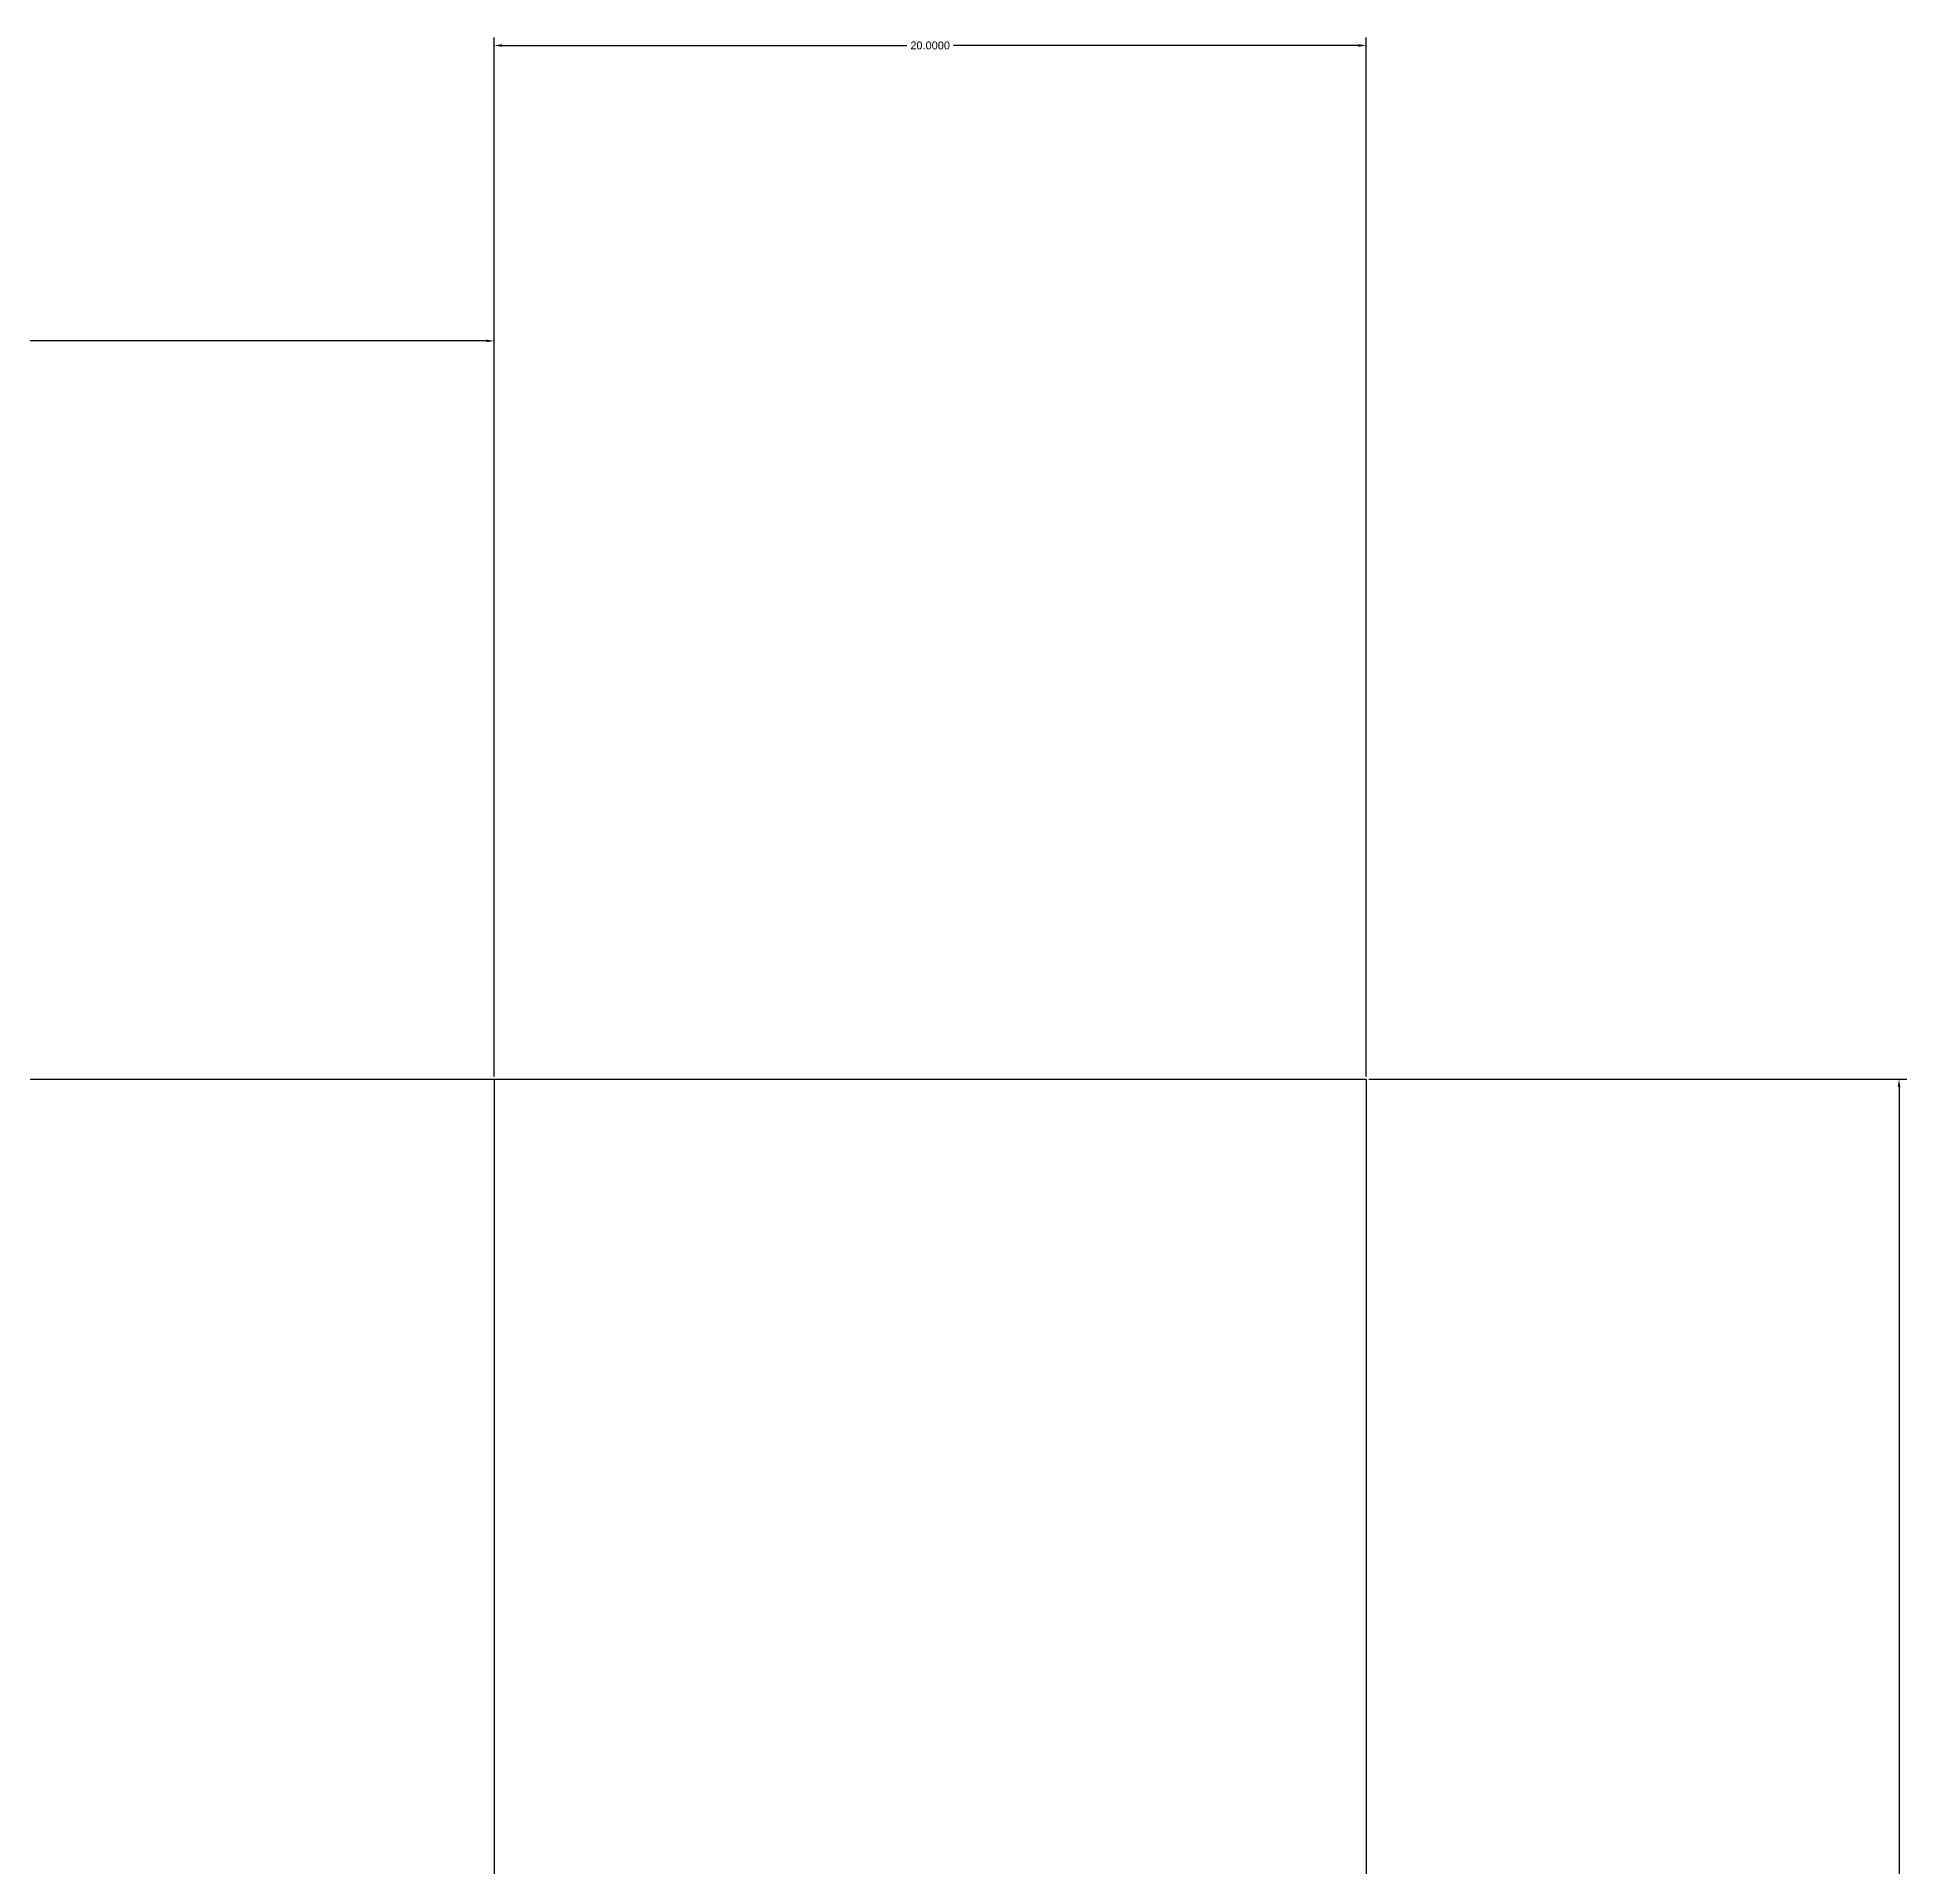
# Model space of a CAD drawing. Header units: inches. Extents: x 869 to 1543, y 380 to 613.
# Drawn here: x 1500.25 to 1543.38, y 556.25 to 598.2 of the extents above; entities that cross this region are included whole.
import ezdxf

# ---------------------------------------------------------------- set-up
doc = ezdxf.new("R2010")
doc.units = ezdxf.units.IN
doc.header["$MEASUREMENT"] = 0
doc.styles.get("Standard").update_dxf_attribs({"font": 'arial.ttf'})
doc.dimstyles.get("Standard").update_dxf_attribs({"dimtxt": 0.18, "dimasz": 0.18, "dimexe": 0.18, "dimexo": 0.0625, "dimgap": 0.09, "dimtad": 0, "dimtih": 1, "dimtoh": 1, "dimdec": 4, "dimzin": 0, "dimdsep": 46, "dimtxsty": 'Standard', "dimcen": 0.09, "dimadec": 0, "dimazin": 0, "dimtfac": 1, "dimtdec": 4, "dimtofl": 0, "dimtmove": 0, "dimatfit": 3, "dimfxl": 1, "dimtolj": 1, "dimtzin": 0, "dimarcsym": 0})

# ---------------------------------------------------------------- blocks, each defined once
blk = doc.blocks.new('*D44')
at = {"color": 0, "lineweight": -2, "transparency": 16777216}
for p, q in [((1470.716, 574.367), (1470.716, 591.419)), ((1510.716, 574.367), (1510.716, 591.419)), ((1470.896, 591.239), (1490.179, 591.239)), ((1510.536, 591.239), (1491.252, 591.239))]:
    blk.add_line(p, q, dxfattribs=at)
at = {"color": 0, "transparency": 16777216}
for points in [[(1470.896, 591.269), (1470.896, 591.209), (1470.716, 591.239)], [(1510.536, 591.269), (1510.536, 591.209), (1510.716, 591.239)]]:
    blk.add_solid(points, dxfattribs=at)
at = {"layer": 'Defpoints', "color": 0, "transparency": 16777216}
for p in [(1510.716, 591.239), (1470.716, 574.304), (1510.716, 574.304)]:
    blk.add_point(p, dxfattribs=at)
at = {"color": 0, "transparency": 16777216, "insert": (1490.716, 591.239), "char_height": 0.18, "attachment_point": 5}
blk.add_mtext('\\A1;40.0000', dxfattribs=at)
blk = doc.blocks.new('*D45')
at = {"color": 0, "lineweight": -2, "transparency": 16777216}
for p, q in [((1510.716, 574.367), (1510.716, 598.195)), ((1510.896, 598.015), (1520.181, 598.015)), ((1530.536, 598.015), (1521.25, 598.015)), ((1530.716, 574.367), (1530.716, 598.195))]:
    blk.add_line(p, q, dxfattribs=at)
at = {"color": 0, "transparency": 16777216}
for points in [[(1510.896, 598.045), (1510.896, 597.985), (1510.716, 598.015)], [(1530.536, 598.045), (1530.536, 597.985), (1530.716, 598.015)]]:
    blk.add_solid(points, dxfattribs=at)
at = {"layer": 'Defpoints', "color": 0, "transparency": 16777216}
for p in [(1530.716, 598.015), (1510.716, 574.304), (1530.716, 574.304)]:
    blk.add_point(p, dxfattribs=at)
at = {"color": 0, "transparency": 16777216, "insert": (1520.716, 598.015), "char_height": 0.18, "attachment_point": 5}
blk.add_mtext('\\A1;20.0000', dxfattribs=at)
blk = doc.blocks.new('*D46')
at = {"color": 0, "lineweight": -2, "transparency": 16777216}
for p, q in [((1530.778, 574.304), (1543.115, 574.304)), ((1542.935, 574.124), (1542.935, 544.486)), ((1542.935, 514.484), (1542.935, 544.123)), ((1530.778, 514.304), (1543.115, 514.304))]:
    blk.add_line(p, q, dxfattribs=at)
at = {"color": 0, "transparency": 16777216}
for points in [[(1542.905, 574.124), (1542.965, 574.124), (1542.935, 574.304)], [(1542.905, 514.484), (1542.965, 514.484), (1542.935, 514.304)]]:
    blk.add_solid(points, dxfattribs=at)
at = {"layer": 'Defpoints', "color": 0, "transparency": 16777216}
for p in [(1530.716, 574.304), (1530.716, 514.304), (1542.935, 514.304)]:
    blk.add_point(p, dxfattribs=at)
at = {"color": 0, "transparency": 16777216, "insert": (1542.935, 544.304), "char_height": 0.18, "attachment_point": 5}
blk.add_mtext('\\A1;60.0000', dxfattribs=at)

msp = doc.modelspace()

# ---------------------------------------------------------------- linework, layer by layer
for p, q in [((1470.7156, 574.30449), (1510.7156, 574.30449)), ((1510.7156, 574.30449), (1510.7156, 514.30449)), ((1510.7156, 574.30449), (1530.7156, 574.30449)), ((1530.7156, 574.30449), (1530.7156, 514.30449))]:
    msp.add_line(p, q)

# ---------------------------------------------------------------- dimensions: what is measured, and where the dimension line sits
for base, p1, p2, picture, middle in [((1530.7156, 598.01538), (1510.7156, 574.30449), (1530.7156, 574.30449), '*D45', (1520.7156, 598.01538)), ((1510.7156, 591.23915), (1470.7156, 574.30449), (1510.7156, 574.30449), '*D44', (1490.7156, 591.23915))]:
    dim = msp.add_linear_dim(base=base, p1=p1, p2=p2, dimstyle='Standard')
    dim.commit()
    dim.dimension.update_dxf_attribs({"geometry": picture, "text_midpoint": middle})
dim = msp.add_linear_dim(base=(1542.93461, 514.30449), p1=(1530.7156, 574.30449), p2=(1530.7156, 514.30449), angle=90, dimstyle='Standard')
dim.commit()
dim.dimension.update_dxf_attribs({"geometry": '*D46', "text_midpoint": (1542.93461, 544.30449)})

doc.saveas('drawing.dxf')
